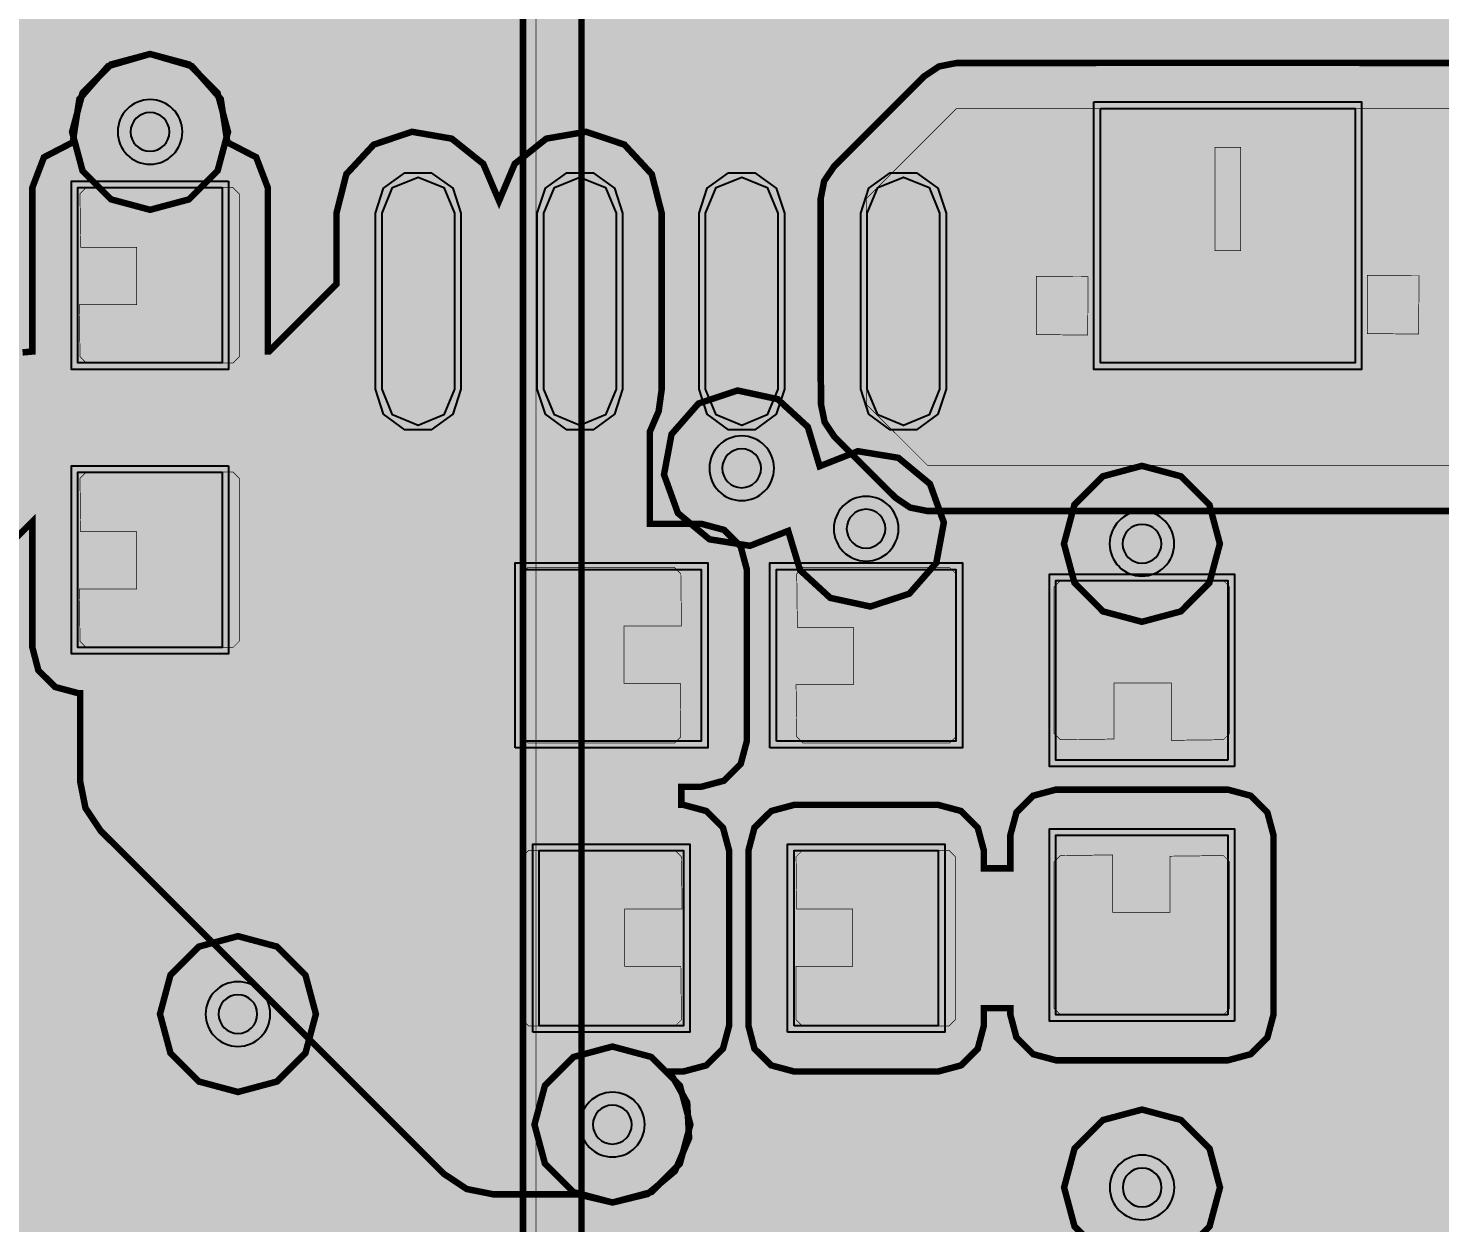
# Model space of a CAD drawing. Header units: millimetres. Extents: x -61 to 56, y -72 to 70.
# Drawn here: x -43.15 to -32.06, y 18.86 to 28.24 of the extents above; entities that cross this region are included whole.
import ezdxf

# ---------------------------------------------------------------- set-up
doc = ezdxf.new("R2010")
doc.units = ezdxf.units.MM
doc.header["$MEASUREMENT"] = 0
for name, color, linetype, true_color in [('02GND', 7, 'Continuous', 0x999966), ('03POWER', 7, 'Continuous', 0x008000), ('Bottom-Layer', 7, 'Continuous', 0x0000ff), ('Document-Layer', 7, 'Continuous', 0xffffff), ('Hole-Layer', 7, 'Continuous', 0x222222), ('Multi-Layer', 7, 'Continuous', 0xc0c0c0), ('Top-Layer', 7, 'Continuous', 0xff0000), ('Top-Paste-Mask-Layer', 7, 'Continuous', 0x808080), ('Top-Silkscreen-Layer', 7, 'Continuous', 0xffcc00), ('Top-Solder-Mask-Layer', 7, 'Continuous', 0x800080)]:
    doc.layers.add(name, color=color, linetype=linetype, true_color=true_color)

msp = doc.modelspace()

# ---------------------------------------------------------------- hatches: boundary and pattern name
at = {"layer": '02GND'}
for points in [[(-49.642, 52.153), (49.642, 52.153), (49.642, -62.142), (-49.642, -62.142)], [(-42.802, 27.429), (-42.72, 27.123), (-42.496, 26.899), (-42.19, 26.817), (-41.884, 26.899), (-41.66, 27.123), (-41.578, 27.429), (-41.66, 27.735), (-41.884, 27.959), (-42.19, 28.041), (-42.496, 27.959), (-42.72, 27.735)], [(-39.172, 19.632), (-39.09, 19.326), (-38.866, 19.102), (-38.56, 19.02), (-38.254, 19.102), (-38.03, 19.326), (-37.948, 19.632), (-38.03, 19.938), (-38.254, 20.163), (-38.56, 20.245), (-38.866, 20.163), (-39.09, 19.938)]]:
    msp.add_hatch(color=256, dxfattribs=at).paths.add_polyline_path(points)
at = {"layer": '03POWER'}
for points in [[(48.499, -56.042), (48.581, -56.348), (48.806, -56.572), (49.112, -56.654), (49.418, -56.571), (49.642, -56.346), (49.642, -62.142), (44.192, -62.142), (44.393, -61.957), (44.493, -61.703), (44.472, -61.43), (45.189, -61.704), (45.95, -61.804), (46.713, -61.727), (47.438, -61.475), (48.085, -61.064), (48.62, -60.514), (49.014, -59.855), (49.245, -59.123), (49.302, -58.358), (49.18, -57.601), (48.887, -56.892), (48.438, -56.269), (47.858, -55.767), (47.177, -55.412), (46.434, -55.224), (45.666, -55.212), (44.917, -55.378), (44.226, -55.712), (43.631, -56.196), (43.164, -56.805), (42.849, -57.504), (42.704, -58.258), (42.737, -59.024), (42.946, -59.763), (43.32, -60.433), (43.838, -60.999), (-43.362, -60.999), (-43.621, -61.056), (-43.831, -61.218), (-43.953, -61.453), (-43.964, -61.718), (-43.863, -61.963), (-43.667, -62.142), (-49.642, -62.142), (-49.642, -56.582), (-49.433, -56.797), (-49.148, -56.888), (-48.853, -56.832), (-49.162, -57.541), (-49.298, -58.303), (-49.253, -59.075), (-49.03, -59.816), (-48.641, -60.484), (-48.107, -61.044), (-47.458, -61.464), (-46.728, -61.722), (-45.959, -61.803), (-45.192, -61.703), (-44.469, -61.428), (-43.83, -60.992), (-43.31, -60.419), (-42.937, -59.741), (-42.732, -58.995), (-42.707, -58.222), (-42.861, -57.464), (-43.188, -56.763), (-43.668, -56.157), (-44.277, -55.679), (-44.979, -55.356), (-45.738, -55.205), (-46.511, -55.234), (-47.256, -55.443), (-47.932, -55.818), (-48.502, -56.341), (-48.5, -56.309), (-48.499, -56.277), (-48.499, 51.315), (-19.403, 51.315), (-19.629, 51.144), (-19.755, 50.889), (-19.751, 50.604), (-19.619, 50.352), (-19.388, 50.187), (-19.658, 49.977), (-19.773, 49.655), (-19.698, 49.322), (-19.455, 49.081), (-19.684, 48.858), (-19.769, 48.551), (-19.689, 48.242), (-19.463, 48.016), (-19.155, 47.934), (-18.847, 48.018), (-18.624, 48.246), (-18.545, 48.556), (-18.633, 48.863), (-18.864, 49.083), (-18.625, 49.324), (-18.551, 49.655), (-18.665, 49.975), (-18.931, 50.185), (-18.698, 50.349), (-18.565, 50.601), (-18.56, 50.887), (-18.685, 51.143), (-18.912, 51.315), (48.426, 51.315), (48.499, 51.242)], [(-38.803, 14.921), (-38.586, 15.049), (-38.44, 15.254), (-38.388, 15.5), (-38.44, 15.746), (-38.586, 15.951), (-38.803, 16.079), (-38.803, 28.716), (-36.173, 31.345), (-36.013, 31.073), (-35.739, 30.917), (-35.424, 30.918), (-35.151, 31.076), (-34.993, 31.349), (-34.992, 31.665), (-35.148, 31.939), (-35.42, 32.099), (-33.88, 33.638), (-33.802, 33.755), (-33.775, 33.892), (-33.775, 38.431), (-33.802, 38.568), (-33.88, 38.684), (-34.114, 38.918), (-33.866, 39.163), (-33.791, 39.504), (-33.915, 39.83), (-34.197, 40.035), (-34.545, 40.053), (-34.847, 39.878), (-35.004, 39.567), (-34.966, 39.221), (-38.918, 39.221), (-38.872, 39.515), (-38.972, 39.797), (-39.193, 39.998), (-39.482, 40.07), (-39.771, 39.998), (-39.992, 39.797), (-40.091, 39.515), (-40.046, 39.221), (-43.998, 39.221), (-43.952, 39.515), (-44.052, 39.797), (-44.273, 39.998), (-44.562, 40.07), (-44.851, 39.998), (-45.072, 39.797), (-45.171, 39.515), (-45.126, 39.221), (-46.283, 39.221), (-46.42, 39.193), (-46.536, 39.116), (-47.743, 37.909), (-47.821, 37.792), (-47.848, 37.655), (-47.848, -24.451), (-47.821, -24.588), (-47.743, -24.704), (-46.326, -26.121), (-46.21, -26.198), (-46.073, -26.226), (-40.603, -26.226), (-40.466, -26.198), (-40.35, -26.121), (-38.908, -24.678), (-38.83, -24.562), (-38.803, -24.425), (-38.803, -21.084), (-38.42, -20.934), (-38.109, -20.664), (-37.907, -20.305), (-37.837, -19.9), (-37.907, -19.495), (-38.109, -19.136), (-38.42, -18.866), (-38.803, -18.716)], [(-47.388, -24.408), (-47.388, -21.108), (-45.815, -21.108), (-45.636, -21.06), (-45.505, -20.929), (-45.457, -20.75), (-45.457, -19.05), (-45.505, -18.871), (-45.636, -18.74), (-45.815, -18.692), (-47.388, -18.692), (-47.388, 37.613), (-46.241, 38.761), (-34.607, 38.761), (-34.235, 38.389), (-34.235, 34.967), (-34.579, 34.964), (-34.867, 34.776), (-35.008, 34.463), (-34.958, 34.123), (-34.733, 33.863), (-34.403, 33.766), (-38.87, 29.299), (-38.947, 29.597), (-39.16, 29.819), (-39.454, 29.91), (-39.755, 29.846), (-39.987, 29.645), (-40.091, 29.355), (-40.042, 29.052), (-39.852, 28.81), (-39.568, 28.692), (-39.262, 28.727), (-39.262, 16.053), (-39.517, 15.827), (-39.612, 15.5), (-39.517, 15.173), (-39.262, 14.947), (-39.262, 9.55), (-39.554, 9.586), (-39.829, 9.483), (-40.024, 9.263), (-40.094, 8.978), (-40.024, 8.693), (-39.829, 8.474), (-39.554, 8.37), (-39.262, 8.407), (-39.262, 4.47), (-39.554, 4.506), (-39.829, 4.403), (-40.024, 4.183), (-40.094, 3.898), (-40.024, 3.613), (-39.829, 3.394), (-39.554, 3.29), (-39.262, 3.327), (-39.262, -0.61), (-39.554, -0.574), (-39.829, -0.677), (-40.024, -0.897), (-40.094, -1.182), (-40.024, -1.467), (-39.829, -1.686), (-39.554, -1.79), (-39.262, -1.753), (-39.262, -5.801), (-39.575, -5.673), (-39.909, -5.731), (-40.16, -5.957), (-40.254, -6.282), (-40.16, -6.607), (-39.909, -6.833), (-39.575, -6.891), (-39.262, -6.763), (-39.262, -8.205), (-39.576, -8.073), (-39.911, -8.128), (-40.165, -8.354), (-40.26, -8.681), (-40.165, -9.007), (-39.911, -9.233), (-39.576, -9.289), (-39.262, -9.157), (-39.262, -10.77), (-39.587, -10.739), (-39.881, -10.878), (-40.063, -11.149), (-40.08, -11.474), (-40.536, -11.255), (-41.039, -11.193), (-41.535, -11.296), (-41.971, -11.553), (-42.303, -11.936), (-42.494, -12.405), (-42.524, -12.911), (-42.39, -13.4), (-42.107, -13.82), (-41.704, -14.126), (-41.224, -14.288), (-40.718, -14.287), (-40.238, -14.124), (-39.837, -13.815), (-39.555, -13.394), (-39.424, -12.905), (-39.456, -12.399), (-39.649, -11.931), (-39.454, -11.953), (-39.262, -11.913), (-39.262, -15.85), (-39.369, -15.82), (-39.479, -15.81), (-39.714, -15.333), (-40.095, -14.963), (-40.578, -14.743), (-41.108, -14.698), (-41.621, -14.833), (-42.06, -15.132), (-42.372, -15.562), (-42.522, -16.072), (-42.492, -16.602), (-42.286, -17.091), (-41.927, -17.483), (-41.457, -17.731), (-40.932, -17.808), (-40.411, -17.703), (-39.956, -17.429), (-39.619, -17.019), (-39.439, -17.033), (-39.262, -16.993), (-39.262, -18.712), (-39.654, -18.857), (-39.973, -19.126), (-40.181, -19.489), (-40.253, -19.9), (-40.181, -20.311), (-39.973, -20.674), (-39.654, -20.943), (-39.262, -21.088), (-39.262, -24.383), (-39.619, -24.739), (-39.519, -24.222), (-39.598, -23.702), (-39.845, -23.237), (-40.233, -22.881), (-40.717, -22.674), (-41.242, -22.641), (-41.749, -22.784), (-42.179, -23.088), (-42.483, -23.518), (-42.626, -24.025), (-42.593, -24.55), (-42.387, -25.035), (-42.031, -25.423), (-41.566, -25.67), (-41.045, -25.748), (-40.528, -25.648), (-40.645, -25.766), (-46.031, -25.766)], [(-38.096, 25.054), (-38.155, 24.737), (-38.046, 24.435), (-37.798, 24.229), (-37.48, 24.178), (-37.18, 24.295), (-37.087, 23.987), (-36.85, 23.769), (-36.535, 23.701), (-36.229, 23.802), (-36.017, 24.044), (-35.958, 24.361), (-36.067, 24.664), (-36.315, 24.869), (-36.633, 24.921), (-36.933, 24.803), (-37.026, 25.112), (-37.263, 25.33), (-37.578, 25.398), (-37.884, 25.296)], [(-35.015, 24.194), (-34.933, 23.888), (-34.709, 23.663), (-34.403, 23.581), (-34.097, 23.663), (-33.873, 23.888), (-33.791, 24.194), (-33.873, 24.5), (-34.097, 24.724), (-34.403, 24.806), (-34.709, 24.724), (-34.933, 24.5)], [(-42.112, 20.5), (-42.03, 20.194), (-41.806, 19.97), (-41.5, 19.888), (-41.194, 19.97), (-40.97, 20.194), (-40.888, 20.5), (-40.97, 20.806), (-41.194, 21.03), (-41.5, 21.112), (-41.806, 21.03), (-42.03, 20.806)], [(-35.014, 19.138), (-34.932, 18.832), (-34.708, 18.608), (-34.402, 18.526), (-34.096, 18.608), (-33.872, 18.832), (-33.79, 19.138), (-33.872, 19.444), (-34.096, 19.668), (-34.402, 19.75), (-34.708, 19.668), (-34.932, 19.444)]]:
    msp.add_hatch(color=256, dxfattribs=at).paths.add_polyline_path(points)
at = {"layer": 'Bottom-Layer'}
for points in [[(-49.642, -62.142), (-49.642, 52.153), (49.642, 52.153), (49.642, -62.142)], [(-42.802, 27.429), (-42.72, 27.123), (-42.496, 26.899), (-42.19, 26.817), (-41.884, 26.899), (-41.66, 27.123), (-41.578, 27.429), (-41.66, 27.735), (-41.884, 27.959), (-42.19, 28.041), (-42.496, 27.959), (-42.72, 27.735)], [(-39.172, 19.632), (-39.09, 19.326), (-38.866, 19.102), (-38.56, 19.02), (-38.254, 19.102), (-38.03, 19.326), (-37.948, 19.632), (-38.03, 19.938), (-38.254, 20.163), (-38.56, 20.245), (-38.866, 20.163), (-39.09, 19.938)]]:
    msp.add_hatch(color=256, dxfattribs=at).paths.add_polyline_path(points)
at = {"layer": 'Document-Layer'}
msp.add_hatch(color=256, dxfattribs=at).paths.add_polyline_path([(-33.628, 26.497), (-33.83, 26.497), (-33.83, 27.307), (-33.628, 27.307)])
msp.add_hatch(color=256, dxfattribs=at).paths.add_polyline_path([(-33.628, 26.497), (-33.83, 26.497), (-33.83, 27.307), (-33.628, 27.307)])
at = {"layer": 'Top-Layer'}
for points in [[(-49.642, -62.142), (-49.642, 52.153), (49.642, 52.153), (49.642, -62.142)], [(-31.925, 44.325), (-32.074, 44.425), (-32.25, 44.46), (-37.376, 44.46), (-37.376, 44.62), (-37.424, 44.799), (-37.555, 44.93), (-37.734, 44.978), (-38.266, 44.978), (-38.445, 44.93), (-38.576, 44.799), (-38.624, 44.62), (-38.624, 44.543), (-38.665, 44.529), (-38.704, 44.512), (-39.036, 44.412), (-39.261, 44.146), (-39.304, 43.801), (-39.153, 43.488), (-38.856, 43.308), (-38.508, 43.319), (-38.396, 43.249), (-38.266, 43.225), (-37.734, 43.225), (-37.496, 43.315), (-37.378, 43.54), (-32.44, 43.54), (-24.142, 35.242), (-24.167, 35.245), (-24.192, 35.246), (-31.261, 35.246), (-31.398, 35.218), (-31.514, 35.141), (-31.523, 35.132), (-31.601, 35.016), (-31.628, 34.878), (-31.628, 30.985), (-31.601, 30.848), (-31.523, 30.732), (-31.521, 30.73), (-31.778, 30.731), (-31.852, 30.7), (-31.882, 30.627), (-31.882, 27.961), (-31.921, 27.968), (-31.96, 27.97), (-32.689, 27.97), (-32.709, 27.972), (-32.729, 27.972), (-34.729, 27.972), (-34.749, 27.972), (-34.769, 27.97), (-35.859, 27.97), (-35.996, 27.943), (-36.113, 27.865), (-36.82, 27.158), (-36.898, 27.042), (-36.925, 26.904), (-36.925, 25.478), (-36.924, 25.454), (-36.922, 25.43), (-36.922, 25.287), (-36.894, 25.15), (-36.817, 25.034), (-36.338, 24.556), (-36.222, 24.478), (-36.085, 24.451), (-26.738, 24.451), (-26.601, 24.478), (-26.485, 24.556), (-26.419, 24.621), (-26.342, 24.737), (-26.314, 24.874), (-26.314, 25.392), (-24.732, 25.392), (-24.732, 25.299), (-24.684, 25.12), (-24.553, 24.989), (-24.374, 24.941), (-23.024, 24.941), (-22.845, 24.989), (-22.714, 25.12), (-22.666, 25.299), (-22.666, 26.709), (-22.707, 26.876), (-22.821, 27.004), (-22.707, 27.132), (-22.666, 27.299), (-22.666, 28.709), (-22.714, 28.888), (-22.845, 29.019), (-23.024, 29.067), (-23.087, 29.067), (-23.087, 31.509), (-23.169, 31.815), (-23.393, 32.039), (-23.699, 32.121), (-24.005, 32.039), (-24.229, 31.815), (-24.311, 31.509), (-24.311, 29.067), (-24.374, 29.067), (-24.553, 29.019), (-24.684, 28.888), (-24.732, 28.709), (-24.732, 27.299), (-24.691, 27.132), (-24.577, 27.004), (-24.691, 26.876), (-24.732, 26.709), (-24.732, 26.616), (-26.314, 26.616), (-26.314, 26.919), (-24.978, 26.919), (-24.904, 26.949), (-24.874, 27.023), (-24.874, 30.627), (-24.904, 30.7), (-24.978, 30.731), (-25.457, 30.731), (-23.752, 32.436), (-23.674, 32.552), (-23.647, 32.69), (-23.647, 34.701), (-23.648, 34.726), (-23.65, 34.75), (-18.21, 29.31), (-18.21, 25.254), (-18.355, 24.94), (-18.308, 24.598), (-18.082, 24.336), (-17.75, 24.238), (-17.418, 24.336), (-17.192, 24.598), (-17.145, 24.94), (-17.29, 25.254), (-17.29, 29.5), (-17.325, 29.676), (-17.425, 29.825)], [(-43.206, 30.511), (-44.578, 29.138), (-44.697, 28.96), (-44.739, 28.75), (-44.739, 27.35), (-44.756, 27.35), (-44.935, 27.302), (-45.067, 27.171), (-45.114, 26.992), (-45.114, 26.852), (-45.256, 26.852), (-45.256, 26.992), (-45.304, 27.171), (-45.435, 27.302), (-45.614, 27.35), (-46.746, 27.35), (-46.925, 27.302), (-47.057, 27.171), (-47.105, 26.992), (-47.105, 25.615), (-47.057, 25.435), (-46.925, 25.304), (-46.746, 25.256), (-45.614, 25.256), (-45.435, 25.304), (-45.304, 25.435), (-45.256, 25.615), (-45.256, 25.754), (-45.114, 25.754), (-45.114, 25.615), (-45.067, 25.435), (-44.935, 25.304), (-44.756, 25.256), (-43.778, 25.256), (-43.919, 25.115), (-44.756, 25.115), (-44.935, 25.067), (-45.067, 24.936), (-45.114, 24.757), (-45.114, 24.617), (-45.256, 24.617), (-45.256, 24.757), (-45.304, 24.936), (-45.435, 25.067), (-45.614, 25.115), (-46.746, 25.115), (-46.925, 25.067), (-47.057, 24.936), (-47.105, 24.757), (-47.105, 23.38), (-47.057, 23.2), (-46.925, 23.069), (-46.746, 23.021), (-45.614, 23.021), (-45.435, 23.069), (-45.304, 23.2), (-45.256, 23.38), (-45.256, 23.519), (-45.114, 23.519), (-45.114, 23.38), (-45.067, 23.2), (-44.935, 23.069), (-44.756, 23.021), (-43.624, 23.021), (-43.445, 23.069), (-43.314, 23.2), (-43.266, 23.38), (-43.266, 24.217), (-43.114, 24.368), (-43.114, 23.38), (-43.067, 23.2), (-42.935, 23.069), (-42.756, 23.021), (-42.739, 23.021), (-42.739, 22.328), (-42.697, 22.118), (-42.578, 21.94), (-39.882, 19.244), (-39.704, 19.126), (-39.494, 19.084), (-38.832, 19.084), (-38.558, 19.02), (-38.285, 19.086), (-38.069, 19.267), (-37.958, 19.525), (-37.973, 19.805), (-38.112, 20.049), (-38.002, 20.049), (-37.823, 20.097), (-37.692, 20.228), (-37.644, 20.408), (-37.644, 21.785), (-37.692, 21.964), (-37.823, 22.095), (-38.002, 22.143), (-38.019, 22.143), (-38.019, 22.285), (-37.863, 22.285), (-37.684, 22.333), (-37.553, 22.464), (-37.505, 22.643), (-37.505, 23.993), (-37.553, 24.172), (-37.684, 24.303), (-37.863, 24.351), (-38.266, 24.351), (-38.266, 25.074), (-38.197, 25.235), (-38.173, 25.408), (-38.173, 26.79), (-38.251, 27.097), (-38.466, 27.329), (-38.767, 27.43), (-39.079, 27.376), (-39.327, 27.178), (-39.45, 26.887), (-39.574, 27.178), (-39.822, 27.376), (-40.134, 27.43), (-40.434, 27.329), (-40.649, 27.097), (-40.727, 26.79), (-40.727, 26.233), (-41.256, 25.704), (-41.266, 25.704), (-41.266, 26.992), (-41.357, 27.23), (-41.583, 27.347), (-41.635, 27.687), (-41.861, 27.945), (-42.19, 28.041), (-42.52, 27.945), (-42.745, 27.687), (-42.797, 27.347), (-43.023, 27.23), (-43.114, 26.992), (-43.114, 25.704), (-43.191, 25.697), (-43.266, 25.679), (-43.266, 26.992), (-43.314, 27.171), (-43.445, 27.302), (-43.624, 27.35), (-43.641, 27.35), (-43.641, 28.523), (-42.59, 29.574), (-39.265, 29.574), (-39.055, 29.616), (-38.877, 29.735), (-38.427, 30.185), (-38.331, 30.315), (-38.276, 30.468), (-38.226, 30.561), (-38.192, 30.661), (-38.159, 30.545), (-38.09, 30.447), (-37.923, 30.28), (-37.806, 30.203), (-37.669, 30.175), (-37.437, 30.175), (-37.3, 30.203), (-37.184, 30.28), (-37.16, 30.304), (-37.091, 30.364), (-37.031, 30.433), (-37.003, 30.461), (-36.934, 30.558), (-36.901, 30.673), (-36.76, 30.398), (-36.508, 30.22), (-36.202, 30.18), (-35.912, 30.288), (-35.707, 30.519), (-35.633, 30.818), (-35.633, 30.897), (-35.584, 30.897), (-35.277, 30.979), (-35.053, 31.203), (-34.971, 31.509), (-35.053, 31.815), (-35.277, 32.039), (-35.584, 32.121), (-35.633, 32.121), (-35.633, 32.2), (-35.711, 32.507), (-35.926, 32.739), (-36.225, 32.84), (-34.194, 34.872), (-34.116, 34.988), (-34.089, 35.125), (-34.089, 37.406), (-34.116, 37.543), (-34.194, 37.659), (-34.386, 37.85), (-34.502, 37.928), (-34.639, 37.955), (-37.712, 37.955), (-37.849, 37.928), (-37.966, 37.85), (-38.141, 37.675), (-38.219, 37.559), (-38.246, 37.421), (-38.246, 32.498), (-38.46, 32.735), (-38.761, 32.84), (-39.075, 32.787), (-39.325, 32.59), (-39.45, 32.297), (-39.574, 32.589), (-39.822, 32.786), (-40.134, 32.841), (-40.434, 32.739), (-40.649, 32.507), (-40.727, 32.2), (-40.727, 32.121), (-41.127, 32.121), (-41.127, 32.184), (-41.175, 32.363), (-41.306, 32.494), (-41.485, 32.542), (-42.895, 32.542), (-43.074, 32.494), (-43.205, 32.363), (-43.253, 32.184), (-43.253, 30.834), (-43.223, 30.689), (-43.136, 30.569), (-43.172, 30.541)], [(-36.567, 26.904), (-35.859, 27.612), (-31.96, 27.612), (-31.354, 27.006), (-26.683, 27.006), (-26.672, 26.996), (-26.672, 24.874), (-26.738, 24.809), (-36.085, 24.809), (-36.564, 25.287), (-36.564, 25.474), (-36.567, 25.478)], [(-34.729, 27.614), (-32.729, 27.614), (-32.729, 25.614), (-34.729, 25.614)], [(-40.369, 26.79), (-40.286, 26.991), (-40.085, 27.074), (-39.884, 26.991), (-39.801, 26.79), (-39.801, 25.408), (-39.884, 25.207), (-40.085, 25.124), (-40.286, 25.207), (-40.369, 25.408)], [(-39.099, 26.79), (-39.016, 26.991), (-38.815, 27.074), (-38.614, 26.991), (-38.531, 26.79), (-38.531, 25.408), (-38.614, 25.207), (-38.815, 25.124), (-39.016, 25.207), (-39.099, 25.408)], [(-37.829, 26.79), (-37.746, 26.991), (-37.545, 27.074), (-37.344, 26.991), (-37.261, 26.79), (-37.261, 25.408), (-37.344, 25.207), (-37.545, 25.124), (-37.746, 25.207), (-37.829, 25.408)], [(-36.559, 26.79), (-36.476, 26.991), (-36.275, 27.074), (-36.074, 26.991), (-35.991, 26.79), (-35.991, 25.408), (-36.074, 25.207), (-36.275, 25.124), (-36.476, 25.207), (-36.559, 25.408)], [(-41.624, 26.992), (-41.624, 25.615), (-42.756, 25.615), (-42.756, 26.992)], [(-41.624, 24.757), (-41.624, 23.38), (-42.756, 23.38), (-42.756, 24.757)], [(-39.273, 22.643), (-39.273, 23.993), (-37.863, 23.993), (-37.863, 22.643)], [(-37.273, 22.643), (-37.273, 23.993), (-35.863, 23.993), (-35.863, 22.643)], [(-33.728, 22.495), (-35.078, 22.495), (-35.078, 23.905), (-33.728, 23.905)], [(-35.644, 21.785), (-35.692, 21.964), (-35.823, 22.095), (-36.002, 22.143), (-37.134, 22.143), (-37.313, 22.095), (-37.445, 21.964), (-37.492, 21.785), (-37.492, 20.408), (-37.445, 20.228), (-37.313, 20.097), (-37.134, 20.049), (-36.002, 20.049), (-35.823, 20.097), (-35.692, 20.228), (-35.644, 20.408), (-35.644, 20.547), (-35.436, 20.547), (-35.436, 20.495), (-35.388, 20.316), (-35.257, 20.185), (-35.078, 20.137), (-33.728, 20.137), (-33.549, 20.185), (-33.418, 20.316), (-33.37, 20.495), (-33.37, 21.905), (-33.418, 22.084), (-33.549, 22.215), (-33.728, 22.263), (-35.078, 22.263), (-35.257, 22.215), (-35.388, 22.084), (-35.436, 21.905), (-35.436, 21.645), (-35.644, 21.645)], [(-33.728, 20.495), (-35.078, 20.495), (-35.078, 21.905), (-33.728, 21.905)], [(-39.134, 20.408), (-39.134, 21.785), (-38.002, 21.785), (-38.002, 20.408)], [(-37.134, 20.408), (-37.134, 21.785), (-36.002, 21.785), (-36.002, 20.408)]]:
    msp.add_hatch(color=256, dxfattribs=at).paths.add_polyline_path(points)
at = {"layer": 'Top-Paste-Mask-Layer'}
for points in [[(-34.729, 27.614), (-32.729, 27.614), (-32.729, 25.614), (-34.729, 25.614)], [(-40.369, 26.79), (-40.286, 26.991), (-40.085, 27.074), (-39.884, 26.991), (-39.801, 26.79), (-39.801, 25.408), (-39.884, 25.207), (-40.085, 25.124), (-40.286, 25.207), (-40.369, 25.408)], [(-39.099, 26.79), (-39.016, 26.991), (-38.815, 27.074), (-38.614, 26.991), (-38.531, 26.79), (-38.531, 25.408), (-38.614, 25.207), (-38.815, 25.124), (-39.016, 25.207), (-39.099, 25.408)], [(-37.829, 26.79), (-37.746, 26.991), (-37.545, 27.074), (-37.344, 26.991), (-37.261, 26.79), (-37.261, 25.408), (-37.344, 25.207), (-37.545, 25.124), (-37.746, 25.207), (-37.829, 25.408)], [(-36.559, 26.79), (-36.476, 26.991), (-36.275, 27.074), (-36.074, 26.991), (-35.991, 26.79), (-35.991, 25.408), (-36.074, 25.207), (-36.275, 25.124), (-36.476, 25.207), (-36.559, 25.408)], [(-41.49, 26.943), (-41.49, 25.663), (-41.54, 25.613), (-42.69, 25.613), (-42.74, 25.663), (-42.745, 26.073), (-42.295, 26.073), (-42.295, 26.523), (-42.735, 26.523), (-42.74, 26.943), (-42.69, 26.993), (-41.54, 26.993)], [(-41.49, 26.943), (-41.49, 25.663), (-41.54, 25.613), (-42.69, 25.613), (-42.74, 25.663), (-42.745, 26.073), (-42.295, 26.073), (-42.295, 26.523), (-42.735, 26.523), (-42.74, 26.943), (-42.69, 26.993), (-41.54, 26.993)], [(-41.49, 24.708), (-41.49, 23.428), (-41.54, 23.378), (-42.69, 23.378), (-42.74, 23.428), (-42.745, 23.838), (-42.295, 23.838), (-42.295, 24.288), (-42.735, 24.288), (-42.74, 24.708), (-42.69, 24.758), (-41.54, 24.758)], [(-41.49, 24.708), (-41.49, 23.428), (-41.54, 23.378), (-42.69, 23.378), (-42.74, 23.428), (-42.745, 23.838), (-42.295, 23.838), (-42.295, 24.288), (-42.735, 24.288), (-42.74, 24.708), (-42.69, 24.758), (-41.54, 24.758)], [(-39.273, 22.678), (-39.273, 23.958), (-39.223, 24.008), (-38.073, 24.008), (-38.023, 23.958), (-38.018, 23.548), (-38.468, 23.548), (-38.468, 23.098), (-38.028, 23.098), (-38.023, 22.678), (-38.073, 22.628), (-39.223, 22.628)], [(-39.273, 22.678), (-39.273, 23.958), (-39.223, 24.008), (-38.073, 24.008), (-38.023, 23.958), (-38.018, 23.548), (-38.468, 23.548), (-38.468, 23.098), (-38.028, 23.098), (-38.023, 22.678), (-38.073, 22.628), (-39.223, 22.628)], [(-35.863, 23.958), (-35.863, 22.678), (-35.913, 22.628), (-37.063, 22.628), (-37.113, 22.678), (-37.118, 23.088), (-36.668, 23.088), (-36.668, 23.538), (-37.108, 23.538), (-37.113, 23.958), (-37.063, 24.008), (-35.913, 24.008)], [(-35.863, 23.958), (-35.863, 22.678), (-35.913, 22.628), (-37.063, 22.628), (-37.113, 22.678), (-37.118, 23.088), (-36.668, 23.088), (-36.668, 23.538), (-37.108, 23.538), (-37.113, 23.958), (-37.063, 24.008), (-35.913, 24.008)], [(-35.043, 23.905), (-33.763, 23.905), (-33.713, 23.855), (-33.713, 22.705), (-33.763, 22.655), (-34.173, 22.65), (-34.173, 23.1), (-34.623, 23.1), (-34.623, 22.66), (-35.043, 22.655), (-35.093, 22.705), (-35.093, 23.855)], [(-35.043, 23.905), (-33.763, 23.905), (-33.713, 23.855), (-33.713, 22.705), (-33.763, 22.655), (-34.173, 22.65), (-34.173, 23.1), (-34.623, 23.1), (-34.623, 22.66), (-35.043, 22.655), (-35.093, 22.705), (-35.093, 23.855)], [(-39.268, 20.456), (-39.268, 21.736), (-39.218, 21.786), (-38.068, 21.786), (-38.018, 21.736), (-38.013, 21.326), (-38.463, 21.326), (-38.463, 20.876), (-38.023, 20.876), (-38.018, 20.456), (-38.068, 20.406), (-39.218, 20.406)], [(-39.268, 20.456), (-39.268, 21.736), (-39.218, 21.786), (-38.068, 21.786), (-38.018, 21.736), (-38.013, 21.326), (-38.463, 21.326), (-38.463, 20.876), (-38.023, 20.876), (-38.018, 20.456), (-38.068, 20.406), (-39.218, 20.406)], [(-37.118, 20.456), (-37.118, 20.876), (-36.673, 20.876), (-36.673, 21.326), (-37.113, 21.326), (-37.118, 21.736), (-37.068, 21.786), (-35.918, 21.786), (-35.868, 21.736), (-35.868, 20.456), (-35.918, 20.406), (-37.068, 20.406)], [(-37.118, 20.456), (-37.118, 20.876), (-36.673, 20.876), (-36.673, 21.326), (-37.113, 21.326), (-37.118, 21.736), (-37.068, 21.786), (-35.918, 21.786), (-35.868, 21.736), (-35.868, 20.456), (-35.918, 20.406), (-37.068, 20.406)], [(-33.763, 20.495), (-35.043, 20.495), (-35.093, 20.545), (-35.093, 21.695), (-35.043, 21.745), (-34.633, 21.75), (-34.633, 21.3), (-34.183, 21.3), (-34.183, 21.74), (-33.763, 21.745), (-33.713, 21.695), (-33.713, 20.545)], [(-33.763, 20.495), (-35.043, 20.495), (-35.093, 20.545), (-35.093, 21.695), (-35.043, 21.745), (-34.633, 21.75), (-34.633, 21.3), (-34.183, 21.3), (-34.183, 21.74), (-33.763, 21.745), (-33.713, 21.695), (-33.713, 20.545)]]:
    msp.add_hatch(color=256, dxfattribs=at).paths.add_polyline_path(points)
at = {"layer": 'Top-Silkscreen-Layer'}
for points in [[(-35.232, 26.294), (-34.825, 26.293), (-34.829, 25.833), (-35.232, 25.837)], [(-35.232, 26.294), (-34.825, 26.293), (-34.829, 25.833), (-35.232, 25.837)], [(-32.633, 26.302), (-32.227, 26.301), (-32.231, 25.841), (-32.633, 25.845)], [(-32.633, 26.302), (-32.227, 26.301), (-32.231, 25.841), (-32.633, 25.845)]]:
    msp.add_hatch(color=256, dxfattribs=at).paths.add_polyline_path(points)
at = {"layer": 'Top-Solder-Mask-Layer'}
for points in [[(-34.78, 27.665), (-32.678, 27.665), (-32.678, 25.563), (-34.78, 25.563)], [(-41.573, 27.042), (-41.573, 25.564), (-42.807, 25.564), (-42.807, 27.042)], [(-40.42, 26.79), (-40.356, 26.987), (-40.189, 27.108), (-39.982, 27.108), (-39.814, 26.987), (-39.75, 26.79), (-39.75, 25.408), (-39.814, 25.211), (-39.982, 25.089), (-40.189, 25.089), (-40.356, 25.211), (-40.42, 25.408)], [(-39.15, 26.79), (-39.086, 26.987), (-38.919, 27.108), (-38.712, 27.108), (-38.544, 26.987), (-38.48, 26.79), (-38.48, 25.408), (-38.544, 25.211), (-38.712, 25.089), (-38.919, 25.089), (-39.086, 25.211), (-39.15, 25.408)], [(-37.88, 26.79), (-37.816, 26.987), (-37.649, 27.108), (-37.442, 27.108), (-37.274, 26.987), (-37.21, 26.79), (-37.21, 25.408), (-37.274, 25.211), (-37.442, 25.089), (-37.649, 25.089), (-37.816, 25.211), (-37.88, 25.408)], [(-36.61, 26.79), (-36.546, 26.987), (-36.379, 27.108), (-36.172, 27.108), (-36.004, 26.987), (-35.94, 26.79), (-35.94, 25.408), (-36.004, 25.211), (-36.172, 25.089), (-36.379, 25.089), (-36.546, 25.211), (-36.61, 25.408)], [(-41.573, 24.807), (-41.573, 23.329), (-42.807, 23.329), (-42.807, 24.807)], [(-39.324, 22.592), (-39.324, 24.044), (-37.812, 24.044), (-37.812, 22.592)], [(-37.324, 22.592), (-37.324, 24.044), (-35.812, 24.044), (-35.812, 22.592)], [(-33.677, 22.444), (-35.129, 22.444), (-35.129, 23.956), (-33.677, 23.956)], [(-33.677, 20.444), (-35.129, 20.444), (-35.129, 21.956), (-33.677, 21.956)], [(-39.185, 20.357), (-39.185, 21.835), (-37.951, 21.835), (-37.951, 20.357)], [(-37.185, 20.357), (-37.185, 21.835), (-35.951, 21.835), (-35.951, 20.357)]]:
    msp.add_hatch(color=256, dxfattribs=at).paths.add_polyline_path(points)

# ---------------------------------------------------------------- linework, layer by layer
at = {"layer": '02GND', "const_width": 0.0508}
for points in [[(-42.802, 27.429), (-42.72, 27.123), (-42.496, 26.899), (-42.19, 26.817), (-41.884, 26.899), (-41.66, 27.123), (-41.578, 27.429), (-41.66, 27.735), (-41.884, 27.959), (-42.19, 28.041), (-42.496, 27.959), (-42.72, 27.735)], [(-39.172, 19.632), (-39.09, 19.326), (-38.866, 19.102), (-38.56, 19.02), (-38.254, 19.102), (-38.03, 19.326), (-37.948, 19.632), (-38.03, 19.938), (-38.254, 20.163), (-38.56, 20.245), (-38.866, 20.163), (-39.09, 19.938)]]:
    msp.add_lwpolyline(points, close=True, dxfattribs=at)
at = {"layer": '03POWER'}
for points, const_width in [([(-40.603, -25.867), (-46.073, -25.867), (-47.49, -24.451), (-47.49, 37.655), (-46.283, 38.862), (-34.565, 38.862), (-34.133, 38.431), (-34.133, 33.892), (-39.161, 28.864), (-39.161, -24.425)], 0.00508), ([(-38.096, 25.054), (-38.155, 24.737), (-38.046, 24.435), (-37.798, 24.229), (-37.48, 24.178), (-37.18, 24.295), (-37.087, 23.987), (-36.85, 23.769), (-36.535, 23.701), (-36.229, 23.802), (-36.017, 24.044), (-35.958, 24.361), (-36.067, 24.664), (-36.315, 24.869), (-36.633, 24.921), (-36.933, 24.803), (-37.026, 25.112), (-37.263, 25.33), (-37.578, 25.398), (-37.884, 25.296)], 0.0508), ([(-35.015, 24.194), (-34.933, 23.888), (-34.709, 23.663), (-34.403, 23.581), (-34.097, 23.663), (-33.873, 23.888), (-33.791, 24.194), (-33.873, 24.5), (-34.097, 24.724), (-34.403, 24.806), (-34.709, 24.724), (-34.933, 24.5)], 0.0508), ([(-42.112, 20.5), (-42.03, 20.194), (-41.806, 19.97), (-41.5, 19.888), (-41.194, 19.97), (-40.97, 20.194), (-40.888, 20.5), (-40.97, 20.806), (-41.194, 21.03), (-41.5, 21.112), (-41.806, 21.03), (-42.03, 20.806)], 0.0508), ([(-35.014, 19.138), (-34.932, 18.832), (-34.708, 18.608), (-34.402, 18.526), (-34.096, 18.608), (-33.872, 18.832), (-33.79, 19.138), (-33.872, 19.444), (-34.096, 19.668), (-34.402, 19.75), (-34.708, 19.668), (-34.932, 19.444)], 0.0508)]:
    msp.add_lwpolyline(points, close=True, dxfattribs=dict(at, const_width=const_width))
at = {"layer": '03POWER', "const_width": 0.0508}
for points in [[(-47.388, -18.692), (-47.388, 37.613), (-46.241, 38.761), (-34.607, 38.761), (-34.235, 38.389), (-34.235, 34.967), (-34.579, 34.964), (-34.867, 34.776), (-35.008, 34.463), (-34.958, 34.123), (-34.733, 33.863), (-34.403, 33.766), (-38.87, 29.299), (-38.947, 29.597), (-39.16, 29.819), (-39.454, 29.91), (-39.755, 29.846), (-39.987, 29.645), (-40.091, 29.355), (-40.042, 29.052), (-39.852, 28.81), (-39.568, 28.692), (-39.262, 28.727), (-39.262, 16.053)], [(-38.803, 16.079), (-38.803, 28.716), (-36.173, 31.345), (-36.013, 31.073), (-35.739, 30.917), (-35.424, 30.918), (-35.151, 31.076), (-34.993, 31.349), (-34.992, 31.665), (-35.148, 31.939), (-35.42, 32.099), (-33.88, 33.638)]]:
    msp.add_lwpolyline(points, dxfattribs=at)
at = {"layer": 'Bottom-Layer', "const_width": 0.0508}
for points in [[(-42.802, 27.429), (-42.72, 27.123), (-42.496, 26.899), (-42.19, 26.817), (-41.884, 26.899), (-41.66, 27.123), (-41.578, 27.429), (-41.66, 27.735), (-41.884, 27.959), (-42.19, 28.041), (-42.496, 27.959), (-42.72, 27.735)], [(-39.172, 19.632), (-39.09, 19.326), (-38.866, 19.102), (-38.56, 19.02), (-38.254, 19.102), (-38.03, 19.326), (-37.948, 19.632), (-38.03, 19.938), (-38.254, 20.163), (-38.56, 20.245), (-38.866, 20.163), (-39.09, 19.938)]]:
    msp.add_lwpolyline(points, close=True, dxfattribs=at)
at = {"layer": 'Document-Layer', "const_width": 0.00508}
msp.add_lwpolyline([(-33.628, 26.497), (-33.83, 26.497), (-33.83, 27.307), (-33.628, 27.307)], close=True, dxfattribs=at)
msp.add_lwpolyline([(-33.628, 26.497), (-33.83, 26.497), (-33.83, 27.307), (-33.628, 27.307)], close=True, dxfattribs=at)
at = {"layer": 'Hole-Layer'}
for points in [[(-42.343, 27.429, 1), (-42.038, 27.429, 1)], [(-37.698, 24.787, 1), (-37.393, 24.787, 1)], [(-36.721, 24.312, 1), (-36.416, 24.312, 1)], [(-34.555, 24.194, 1), (-34.25, 24.194, 1)], [(-38.713, 19.632, 1), (-38.408, 19.632, 1)], [(-34.554, 19.138, 1), (-34.249, 19.138, 1)]]:
    msp.add_lwpolyline(points, format="xyb", close=True, dxfattribs=at)
msp.add_lwpolyline([(-41.652, 20.5, 1), (-41.348, 20.5), (-41.348, 20.5, 1), (-41.652, 20.5)], format="xyb", dxfattribs=at)
at = {"layer": 'Multi-Layer'}
for points in [[(-42.444, 27.429, 1), (-41.936, 27.429, 1)], [(-37.799, 24.787, 1), (-37.291, 24.787, 1)], [(-36.822, 24.312, 1), (-36.314, 24.312, 1)], [(-34.657, 24.194, 1), (-34.149, 24.194, 1)], [(-41.754, 20.5, 1), (-41.246, 20.5, 1)], [(-38.814, 19.632, 1), (-38.306, 19.632, 1)], [(-34.656, 19.138, 1), (-34.148, 19.138, 1)]]:
    msp.add_lwpolyline(points, format="xyb", close=True, dxfattribs=at)
at = {"layer": 'Top-Layer'}
for points, const_width in [([(-43.266, 24.217), (-43.114, 24.368), (-43.114, 23.38), (-43.067, 23.2), (-42.935, 23.069), (-42.756, 23.021), (-42.739, 23.021), (-42.739, 22.328), (-42.697, 22.118), (-42.578, 21.94), (-39.882, 19.244), (-39.704, 19.126), (-39.494, 19.084), (-38.832, 19.084), (-38.558, 19.02), (-38.285, 19.086), (-38.069, 19.267), (-37.958, 19.525), (-37.973, 19.805), (-38.112, 20.049), (-38.002, 20.049), (-37.823, 20.097), (-37.692, 20.228), (-37.644, 20.408), (-37.644, 21.785), (-37.692, 21.964), (-37.823, 22.095), (-38.002, 22.143), (-38.019, 22.143), (-38.019, 22.285), (-37.863, 22.285), (-37.684, 22.333), (-37.553, 22.464), (-37.505, 22.643), (-37.505, 23.993), (-37.553, 24.172), (-37.684, 24.303), (-37.863, 24.351), (-38.266, 24.351), (-38.266, 25.074), (-38.197, 25.235), (-38.173, 25.408), (-38.173, 26.79), (-38.251, 27.097), (-38.466, 27.329), (-38.767, 27.43), (-39.079, 27.376), (-39.327, 27.178), (-39.45, 26.887), (-39.574, 27.178), (-39.822, 27.376), (-40.134, 27.43), (-40.434, 27.329), (-40.649, 27.097), (-40.727, 26.79), (-40.727, 26.233), (-41.256, 25.704), (-41.266, 25.704), (-41.266, 26.992), (-41.357, 27.23), (-41.583, 27.347), (-41.635, 27.687), (-41.861, 27.945), (-42.19, 28.041), (-42.52, 27.945), (-42.745, 27.687), (-42.797, 27.347), (-43.023, 27.23), (-43.114, 26.992), (-43.114, 25.704), (-43.191, 25.697)], 0.0508), ([(-31.96, 27.97), (-32.689, 27.97), (-32.709, 27.972), (-32.729, 27.972), (-34.729, 27.972), (-34.749, 27.972), (-34.769, 27.97), (-35.859, 27.97), (-35.996, 27.943), (-36.113, 27.865), (-36.82, 27.158), (-36.898, 27.042), (-36.925, 26.904), (-36.925, 25.478), (-36.924, 25.454), (-36.922, 25.43), (-36.922, 25.287), (-36.894, 25.15), (-36.817, 25.034), (-36.338, 24.556), (-36.222, 24.478), (-36.085, 24.451), (-26.738, 24.451)], 0.0508), ([(-42.19, 26.303), (-42.19, 27.429)], 0.381), ([(-40.085, 26.099), (-41.029, 25.155)], 0.381), ([(-38.815, 26.099), (-38.815, 23.565)], 0.381), ([(-37.545, 26.099), (-37.545, 24.787)], 0.381), ([(-43.103, 25.155), (-44.19, 24.068)], 0.381), ([(-41.029, 25.155), (-43.103, 25.155)], 0.381), ([(-36.568, 23.318), (-36.568, 24.312)], 0.381), ([(-34.403, 23.2), (-34.403, 24.194)], 0.381), ([(-42.19, 24.068), (-42.19, 22.328)], 0.381), ([(-38.815, 23.565), (-38.568, 23.318)], 0.381), ([(-38.568, 23.318), (-38.568, 21.096)], 0.381), ([(-42.19, 22.328), (-39.494, 19.632)], 0.381), ([(-34.506, 21.096), (-34.403, 21.2)], 0.381), ([(-36.568, 21.096), (-34.506, 21.096)], 0.381), ([(-39.494, 19.632), (-38.56, 19.632)], 0.381)]:
    msp.add_lwpolyline(points, dxfattribs=dict(at, const_width=const_width))
for points, const_width in [([(-36.567, 26.904), (-35.859, 27.612), (-31.96, 27.612), (-31.354, 27.006), (-26.683, 27.006), (-26.672, 26.996), (-26.672, 24.874), (-26.738, 24.809), (-36.085, 24.809), (-36.564, 25.287), (-36.564, 25.474), (-36.567, 25.478)], 0.00508), ([(-35.644, 21.785), (-35.692, 21.964), (-35.823, 22.095), (-36.002, 22.143), (-37.134, 22.143), (-37.313, 22.095), (-37.445, 21.964), (-37.492, 21.785), (-37.492, 20.408), (-37.445, 20.228), (-37.313, 20.097), (-37.134, 20.049), (-36.002, 20.049), (-35.823, 20.097), (-35.692, 20.228), (-35.644, 20.408), (-35.644, 20.547), (-35.436, 20.547), (-35.436, 20.495), (-35.388, 20.316), (-35.257, 20.185), (-35.078, 20.137), (-33.728, 20.137), (-33.549, 20.185), (-33.418, 20.316), (-33.37, 20.495), (-33.37, 21.905), (-33.418, 22.084), (-33.549, 22.215), (-33.728, 22.263), (-35.078, 22.263), (-35.257, 22.215), (-35.388, 22.084), (-35.436, 21.905), (-35.436, 21.645), (-35.644, 21.645)], 0.0508)]:
    msp.add_lwpolyline(points, close=True, dxfattribs=dict(at, const_width=const_width))
for points in [[(-34.729, 27.614), (-32.729, 27.614), (-32.729, 25.614), (-34.729, 25.614)], [(-40.369, 26.79), (-40.286, 26.991), (-40.085, 27.074), (-39.884, 26.991), (-39.801, 26.79), (-39.801, 25.408), (-39.884, 25.207), (-40.085, 25.124), (-40.286, 25.207), (-40.369, 25.408)], [(-39.099, 26.79), (-39.016, 26.991), (-38.815, 27.074), (-38.614, 26.991), (-38.531, 26.79), (-38.531, 25.408), (-38.614, 25.207), (-38.815, 25.124), (-39.016, 25.207), (-39.099, 25.408)], [(-37.829, 26.79), (-37.746, 26.991), (-37.545, 27.074), (-37.344, 26.991), (-37.261, 26.79), (-37.261, 25.408), (-37.344, 25.207), (-37.545, 25.124), (-37.746, 25.207), (-37.829, 25.408)], [(-36.559, 26.79), (-36.476, 26.991), (-36.275, 27.074), (-36.074, 26.991), (-35.991, 26.79), (-35.991, 25.408), (-36.074, 25.207), (-36.275, 25.124), (-36.476, 25.207), (-36.559, 25.408)], [(-41.624, 26.992), (-41.624, 25.615), (-42.756, 25.615), (-42.756, 26.992)], [(-41.624, 24.757), (-41.624, 23.38), (-42.756, 23.38), (-42.756, 24.757)], [(-39.273, 22.643), (-39.273, 23.993), (-37.863, 23.993), (-37.863, 22.643)], [(-37.273, 22.643), (-37.273, 23.993), (-35.863, 23.993), (-35.863, 22.643)], [(-33.728, 22.495), (-35.078, 22.495), (-35.078, 23.905), (-33.728, 23.905)], [(-33.728, 20.495), (-35.078, 20.495), (-35.078, 21.905), (-33.728, 21.905)], [(-39.134, 20.408), (-39.134, 21.785), (-38.002, 21.785), (-38.002, 20.408)], [(-37.134, 20.408), (-37.134, 21.785), (-36.002, 21.785), (-36.002, 20.408)]]:
    msp.add_lwpolyline(points, close=True, dxfattribs=at)
at = {"layer": 'Top-Paste-Mask-Layer'}
for points in [[(-34.729, 27.614), (-32.729, 27.614), (-32.729, 25.614), (-34.729, 25.614)], [(-40.369, 26.79), (-40.286, 26.991), (-40.085, 27.074), (-39.884, 26.991), (-39.801, 26.79), (-39.801, 25.408), (-39.884, 25.207), (-40.085, 25.124), (-40.286, 25.207), (-40.369, 25.408)], [(-39.099, 26.79), (-39.016, 26.991), (-38.815, 27.074), (-38.614, 26.991), (-38.531, 26.79), (-38.531, 25.408), (-38.614, 25.207), (-38.815, 25.124), (-39.016, 25.207), (-39.099, 25.408)], [(-37.829, 26.79), (-37.746, 26.991), (-37.545, 27.074), (-37.344, 26.991), (-37.261, 26.79), (-37.261, 25.408), (-37.344, 25.207), (-37.545, 25.124), (-37.746, 25.207), (-37.829, 25.408)], [(-36.559, 26.79), (-36.476, 26.991), (-36.275, 27.074), (-36.074, 26.991), (-35.991, 26.79), (-35.991, 25.408), (-36.074, 25.207), (-36.275, 25.124), (-36.476, 25.207), (-36.559, 25.408)]]:
    msp.add_lwpolyline(points, close=True, dxfattribs=at)
at = {"layer": 'Top-Paste-Mask-Layer', "const_width": 0.00508}
for points in [[(-41.49, 26.943), (-41.49, 25.663), (-41.54, 25.613), (-42.69, 25.613), (-42.74, 25.663), (-42.745, 26.073), (-42.295, 26.073), (-42.295, 26.523), (-42.735, 26.523), (-42.74, 26.943), (-42.69, 26.993), (-41.54, 26.993)], [(-41.49, 26.943), (-41.49, 25.663), (-41.54, 25.613), (-42.69, 25.613), (-42.74, 25.663), (-42.745, 26.073), (-42.295, 26.073), (-42.295, 26.523), (-42.735, 26.523), (-42.74, 26.943), (-42.69, 26.993), (-41.54, 26.993)], [(-41.49, 24.708), (-41.49, 23.428), (-41.54, 23.378), (-42.69, 23.378), (-42.74, 23.428), (-42.745, 23.838), (-42.295, 23.838), (-42.295, 24.288), (-42.735, 24.288), (-42.74, 24.708), (-42.69, 24.758), (-41.54, 24.758)], [(-41.49, 24.708), (-41.49, 23.428), (-41.54, 23.378), (-42.69, 23.378), (-42.74, 23.428), (-42.745, 23.838), (-42.295, 23.838), (-42.295, 24.288), (-42.735, 24.288), (-42.74, 24.708), (-42.69, 24.758), (-41.54, 24.758)], [(-39.273, 22.678), (-39.273, 23.958), (-39.223, 24.008), (-38.073, 24.008), (-38.023, 23.958), (-38.018, 23.548), (-38.468, 23.548), (-38.468, 23.098), (-38.028, 23.098), (-38.023, 22.678), (-38.073, 22.628), (-39.223, 22.628)], [(-39.273, 22.678), (-39.273, 23.958), (-39.223, 24.008), (-38.073, 24.008), (-38.023, 23.958), (-38.018, 23.548), (-38.468, 23.548), (-38.468, 23.098), (-38.028, 23.098), (-38.023, 22.678), (-38.073, 22.628), (-39.223, 22.628)], [(-35.863, 23.958), (-35.863, 22.678), (-35.913, 22.628), (-37.063, 22.628), (-37.113, 22.678), (-37.118, 23.088), (-36.668, 23.088), (-36.668, 23.538), (-37.108, 23.538), (-37.113, 23.958), (-37.063, 24.008), (-35.913, 24.008)], [(-35.863, 23.958), (-35.863, 22.678), (-35.913, 22.628), (-37.063, 22.628), (-37.113, 22.678), (-37.118, 23.088), (-36.668, 23.088), (-36.668, 23.538), (-37.108, 23.538), (-37.113, 23.958), (-37.063, 24.008), (-35.913, 24.008)], [(-35.043, 23.905), (-33.763, 23.905), (-33.713, 23.855), (-33.713, 22.705), (-33.763, 22.655), (-34.173, 22.65), (-34.173, 23.1), (-34.623, 23.1), (-34.623, 22.66), (-35.043, 22.655), (-35.093, 22.705), (-35.093, 23.855)], [(-35.043, 23.905), (-33.763, 23.905), (-33.713, 23.855), (-33.713, 22.705), (-33.763, 22.655), (-34.173, 22.65), (-34.173, 23.1), (-34.623, 23.1), (-34.623, 22.66), (-35.043, 22.655), (-35.093, 22.705), (-35.093, 23.855)], [(-39.268, 20.456), (-39.268, 21.736), (-39.218, 21.786), (-38.068, 21.786), (-38.018, 21.736), (-38.013, 21.326), (-38.463, 21.326), (-38.463, 20.876), (-38.023, 20.876), (-38.018, 20.456), (-38.068, 20.406), (-39.218, 20.406)], [(-39.268, 20.456), (-39.268, 21.736), (-39.218, 21.786), (-38.068, 21.786), (-38.018, 21.736), (-38.013, 21.326), (-38.463, 21.326), (-38.463, 20.876), (-38.023, 20.876), (-38.018, 20.456), (-38.068, 20.406), (-39.218, 20.406)], [(-37.118, 20.456), (-37.118, 20.876), (-36.673, 20.876), (-36.673, 21.326), (-37.113, 21.326), (-37.118, 21.736), (-37.068, 21.786), (-35.918, 21.786), (-35.868, 21.736), (-35.868, 20.456), (-35.918, 20.406), (-37.068, 20.406)], [(-37.118, 20.456), (-37.118, 20.876), (-36.673, 20.876), (-36.673, 21.326), (-37.113, 21.326), (-37.118, 21.736), (-37.068, 21.786), (-35.918, 21.786), (-35.868, 21.736), (-35.868, 20.456), (-35.918, 20.406), (-37.068, 20.406)], [(-33.763, 20.495), (-35.043, 20.495), (-35.093, 20.545), (-35.093, 21.695), (-35.043, 21.745), (-34.633, 21.75), (-34.633, 21.3), (-34.183, 21.3), (-34.183, 21.74), (-33.763, 21.745), (-33.713, 21.695), (-33.713, 20.545)], [(-33.763, 20.495), (-35.043, 20.495), (-35.093, 20.545), (-35.093, 21.695), (-35.043, 21.745), (-34.633, 21.75), (-34.633, 21.3), (-34.183, 21.3), (-34.183, 21.74), (-33.763, 21.745), (-33.713, 21.695), (-33.713, 20.545)]]:
    msp.add_lwpolyline(points, close=True, dxfattribs=at)
at = {"layer": 'Top-Silkscreen-Layer'}
for points, const_width in [([(-35.155, 26.218), (-35.155, 31.41)], 0.152), ([(-35.155, 26.218), (-35.155, 31.41)], 0.152), ([(-32.303, 26.218), (-32.303, 31.41)], 0.152), ([(-32.303, 26.218), (-32.303, 31.41)], 0.152), ([(-40.68, 27.304), (-40.68, 30.304)], 0.254), ([(-40.68, 27.304), (-40.68, 30.304)], 0.254), ([(-35.68, 27.304), (-35.68, 28.078)], 0.254), ([(-35.68, 27.304), (-35.68, 28.078)], 0.254), ([(-35.155, 27.93), (-32.303, 27.93)], 0.152), ([(-35.155, 27.93), (-32.303, 27.93)], 0.152), ([(-35.68, 27.304), (-40.68, 27.304)], 0.254), ([(-35.68, 27.304), (-40.68, 27.304)], 0.254), ([(-42.714, 27.22), (-41.429, 27.22)], 0.152), ([(-42.714, 27.22), (-41.429, 27.22)], 0.152), ([(-41.429, 27.22), (-41.429, 25.386)], 0.152), ([(-41.429, 27.22), (-41.429, 25.386)], 0.152), ([(-41.429, 25.386), (-42.714, 25.386)], 0.152), ([(-41.429, 25.386), (-42.714, 25.386)], 0.152), ([(-42.714, 24.985), (-41.429, 24.985)], 0.152), ([(-42.714, 24.985), (-41.429, 24.985)], 0.152), ([(-41.429, 24.985), (-41.429, 23.151)], 0.152), ([(-41.429, 24.985), (-41.429, 23.151)], 0.152), ([(-39.379, 24.222), (-37.969, 24.222)], 0.152), ([(-39.379, 24.222), (-37.969, 24.222)], 0.152), ([(-35.757, 24.222), (-37.167, 24.222)], 0.152), ([(-35.757, 24.222), (-37.167, 24.222)], 0.152), ([(-33.652, 24.163), (-35.154, 24.163)], 0.152), ([(-33.652, 24.163), (-35.154, 24.163)], 0.152), ([(-39.532, 22.567), (-39.532, 24.069)], 0.152), ([(-39.532, 22.567), (-39.532, 24.069)], 0.152), ([(-35.604, 22.567), (-35.604, 24.069)], 0.152), ([(-35.604, 22.567), (-35.604, 24.069)], 0.152), ([(-35.306, 24.011), (-35.306, 22.601)], 0.152), ([(-35.306, 24.011), (-35.306, 22.601)], 0.152), ([(-33.499, 22.601), (-33.499, 24.011)], 0.152), ([(-33.499, 22.601), (-33.499, 24.011)], 0.152), ([(-41.429, 23.151), (-42.714, 23.151)], 0.152), ([(-41.429, 23.151), (-42.714, 23.151)], 0.152), ([(-37.969, 22.414), (-39.379, 22.414)], 0.152), ([(-37.969, 22.414), (-39.379, 22.414)], 0.152), ([(-37.167, 22.414), (-35.757, 22.414)], 0.152), ([(-37.167, 22.414), (-35.757, 22.414)], 0.152), ([(-39.329, 20.179), (-39.329, 22.013)], 0.152), ([(-39.329, 22.013), (-38.044, 22.013)], 0.152), ([(-39.329, 20.179), (-39.329, 22.013)], 0.152), ([(-39.329, 22.013), (-38.044, 22.013)], 0.152), ([(-35.807, 22.013), (-37.092, 22.013)], 0.152), ([(-35.807, 22.013), (-37.092, 22.013)], 0.152), ([(-35.807, 20.179), (-35.807, 22.013)], 0.152), ([(-35.807, 20.179), (-35.807, 22.013)], 0.152), ([(-35.306, 20.389), (-35.306, 21.799)], 0.152), ([(-35.306, 20.389), (-35.306, 21.799)], 0.152), ([(-33.499, 21.799), (-33.499, 20.389)], 0.152), ([(-33.499, 21.799), (-33.499, 20.389)], 0.152), ([(-33.652, 20.236), (-35.154, 20.236)], 0.152), ([(-33.652, 20.236), (-35.154, 20.236)], 0.152), ([(-38.044, 20.179), (-39.329, 20.179)], 0.152), ([(-38.044, 20.179), (-39.329, 20.179)], 0.152), ([(-37.092, 20.179), (-35.807, 20.179)], 0.152), ([(-37.092, 20.179), (-35.807, 20.179)], 0.152)]:
    msp.add_lwpolyline(points, dxfattribs=dict(at, const_width=const_width))
for points, const_width in [([(-35.68, 29.531, 0.944), (-35.685, 28.078)], 0.254), ([(-35.68, 29.531, 0.944), (-35.685, 28.078)], 0.254), ([(-39.532, 24.069, -0.414), (-39.379, 24.222)], 0.152), ([(-39.532, 24.069, -0.414), (-39.379, 24.222)], 0.152), ([(-35.604, 24.069, 0.414), (-35.757, 24.222)], 0.152), ([(-35.604, 24.069, 0.414), (-35.757, 24.222)], 0.152), ([(-35.154, 24.163, 0.414), (-35.306, 24.011)], 0.152), ([(-35.154, 24.163, 0.414), (-35.306, 24.011)], 0.152), ([(-33.499, 24.011, 0.414), (-33.652, 24.163)], 0.152), ([(-33.499, 24.011, 0.414), (-33.652, 24.163)], 0.152), ([(-39.379, 22.414, -0.414), (-39.532, 22.567)], 0.152), ([(-39.379, 22.414, -0.414), (-39.532, 22.567)], 0.152), ([(-35.757, 22.414, 0.414), (-35.604, 22.567)], 0.152), ([(-35.757, 22.414, 0.414), (-35.604, 22.567)], 0.152), ([(-35.154, 20.236, -0.414), (-35.306, 20.389)], 0.152), ([(-35.154, 20.236, -0.414), (-35.306, 20.389)], 0.152), ([(-33.499, 20.389, -0.414), (-33.652, 20.236)], 0.152), ([(-33.499, 20.389, -0.414), (-33.652, 20.236)], 0.152)]:
    msp.add_lwpolyline(points, format="xyb", dxfattribs=dict(at, const_width=const_width))
at = {"layer": 'Top-Silkscreen-Layer', "const_width": 0.00508}
for points in [[(-35.232, 26.294), (-34.825, 26.293), (-34.829, 25.833), (-35.232, 25.837)], [(-35.232, 26.294), (-34.825, 26.293), (-34.829, 25.833), (-35.232, 25.837)], [(-32.633, 26.302), (-32.227, 26.301), (-32.231, 25.841), (-32.633, 25.845)], [(-32.633, 26.302), (-32.227, 26.301), (-32.231, 25.841), (-32.633, 25.845)]]:
    msp.add_lwpolyline(points, close=True, dxfattribs=at)
at = {"layer": 'Top-Solder-Mask-Layer'}
for points in [[(-34.78, 27.665), (-32.678, 27.665), (-32.678, 25.563), (-34.78, 25.563)], [(-41.573, 27.042), (-41.573, 25.564), (-42.807, 25.564), (-42.807, 27.042)], [(-40.42, 26.79), (-40.356, 26.987), (-40.189, 27.108), (-39.982, 27.108), (-39.814, 26.987), (-39.75, 26.79), (-39.75, 25.408), (-39.814, 25.211), (-39.982, 25.089), (-40.189, 25.089), (-40.356, 25.211), (-40.42, 25.408)], [(-39.15, 26.79), (-39.086, 26.987), (-38.919, 27.108), (-38.712, 27.108), (-38.544, 26.987), (-38.48, 26.79), (-38.48, 25.408), (-38.544, 25.211), (-38.712, 25.089), (-38.919, 25.089), (-39.086, 25.211), (-39.15, 25.408)], [(-37.88, 26.79), (-37.816, 26.987), (-37.649, 27.108), (-37.442, 27.108), (-37.274, 26.987), (-37.21, 26.79), (-37.21, 25.408), (-37.274, 25.211), (-37.442, 25.089), (-37.649, 25.089), (-37.816, 25.211), (-37.88, 25.408)], [(-36.61, 26.79), (-36.546, 26.987), (-36.379, 27.108), (-36.172, 27.108), (-36.004, 26.987), (-35.94, 26.79), (-35.94, 25.408), (-36.004, 25.211), (-36.172, 25.089), (-36.379, 25.089), (-36.546, 25.211), (-36.61, 25.408)], [(-41.573, 24.807), (-41.573, 23.329), (-42.807, 23.329), (-42.807, 24.807)], [(-39.324, 22.592), (-39.324, 24.044), (-37.812, 24.044), (-37.812, 22.592)], [(-37.324, 22.592), (-37.324, 24.044), (-35.812, 24.044), (-35.812, 22.592)], [(-33.677, 22.444), (-35.129, 22.444), (-35.129, 23.956), (-33.677, 23.956)], [(-33.677, 20.444), (-35.129, 20.444), (-35.129, 21.956), (-33.677, 21.956)], [(-39.185, 20.357), (-39.185, 21.835), (-37.951, 21.835), (-37.951, 20.357)], [(-37.185, 20.357), (-37.185, 21.835), (-35.951, 21.835), (-35.951, 20.357)]]:
    msp.add_lwpolyline(points, close=True, dxfattribs=at)

doc.saveas('drawing.dxf')
